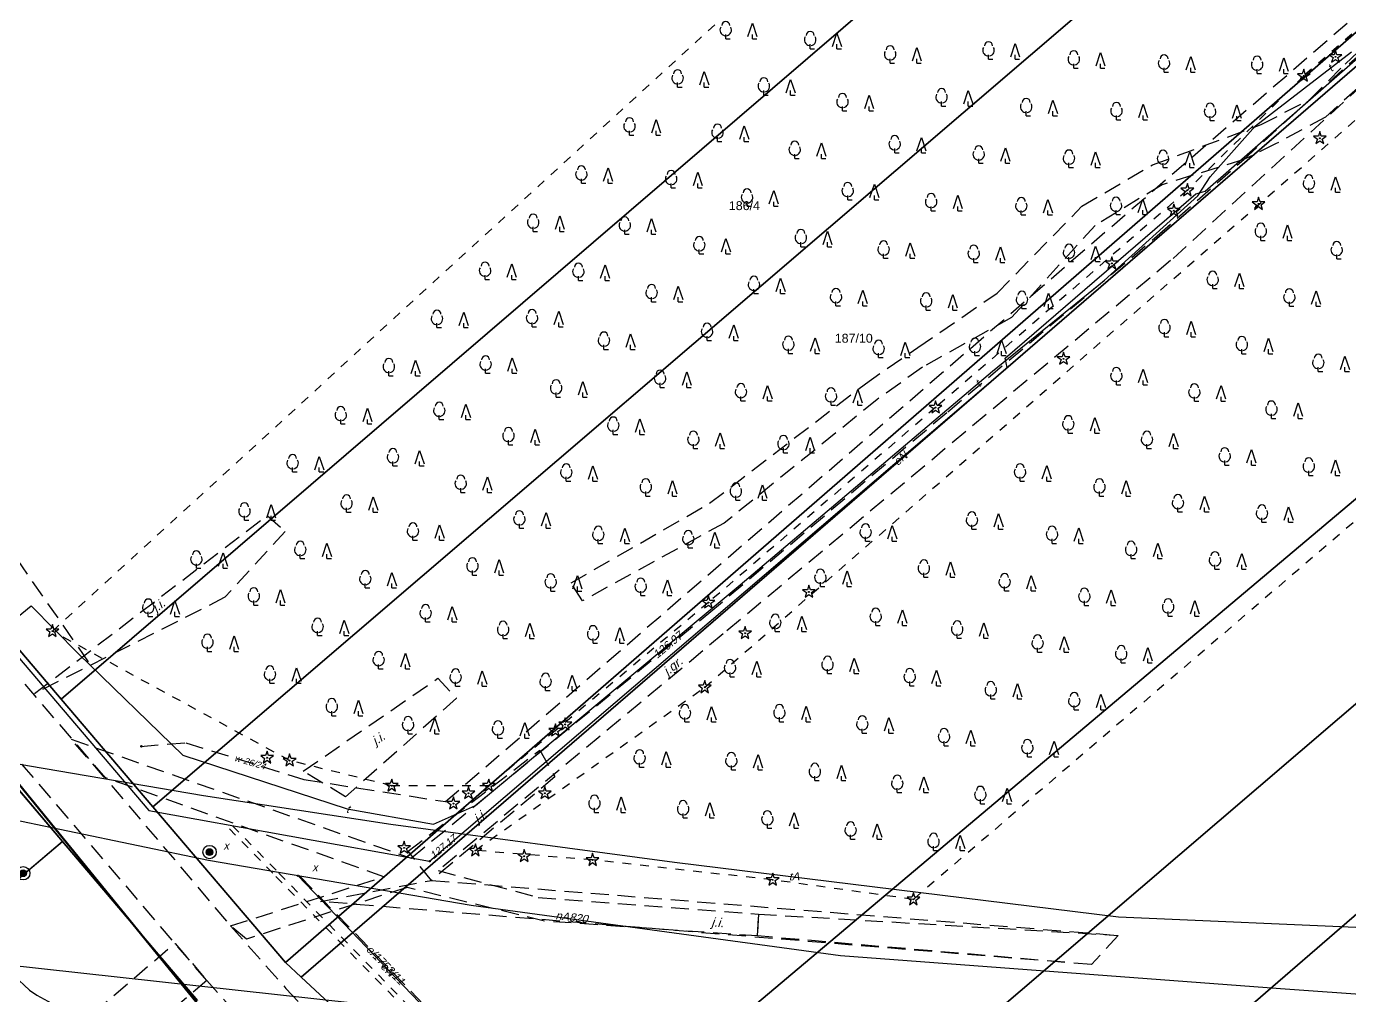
# Model space of a CAD drawing. Header units: metres. Extents: x 7542702 to 7555152, y 5804026 to 5815503.
# Drawn here: x 7545109.9 to 7545258.7, y 5807098.3 to 5807207.3 of the extents above; entities that cross this region are included whole.
import ezdxf

# ---------------------------------------------------------------- set-up
doc = ezdxf.new("R2010")
doc.units = ezdxf.units.M
for name, pattern in [('4001', [0]), ('4002', [2, 1, -1]), ('4003', [3, 2, -1])]:
    doc.linetypes.add(name, pattern=pattern)
doc.layers.add('_SIEC_NAPOWIETRZNA', color=5, linetype='Continuous', lineweight=50)
for name, color, linetype in [('Drogi', 135, 'Continuous'), ('Dzialki', 165, 'Continuous'), ('Linie_napowietrzne', 184, 'Continuous'), ('Projekty', 252, 'Continuous'), ('Roslinnosc', 104, 'Continuous'), ('Uz_Energia', 1, 'Continuous'), ('Uz_Specjalne', 7, 'Continuous'), ('Uz_Telekomunikacja', 252, 'Continuous')]:
    doc.layers.add(name, color=color, linetype=linetype)
doc.styles.get("Standard").update_dxf_attribs({"font": 'arial.ttf'})

# ---------------------------------------------------------------- blocks, each defined once
blk = doc.blocks.new('1766')
at = {"layer": 'Uz_Energia', "color": 1, "linetype": 'Continuous'}
for radius in [0.16, 0.08]:
    blk.add_circle((0, 0), radius, dxfattribs=at)
blk = doc.blocks.new('1412')
at = {"layer": 'Roslinnosc', "color": 104, "linetype": 'Continuous'}
for p, q in [((-0.33, 0.47), (-1.43, 0.47)), ((-1.43, 0.47), (-0.55, -0.17)), ((0, 1.5), (-0.33, 0.47)), ((0.33, 0.47), (0, 1.5)), ((1.43, 0.47), (0.33, 0.47)), ((0.55, -0.17), (1.43, 0.47)), ((-0.55, -0.17), (-0.88, -1.21)), ((-0.88, -1.21), (0, -0.57)), ((0, -0.57), (0.88, -1.21)), ((0.88, -1.21), (0.55, -0.17))]:
    blk.add_line(p, q, dxfattribs=at)
blk.add_circle((0, 0), 0.1, dxfattribs=at)
blk = doc.blocks.new('1433')
at = {"layer": 'Roslinnosc', "color": 104, "linetype": 'Continuous'}
for p, q in [((2, 0.5), (3, 3.5)), ((3, 3.5), (4, 0.5)), ((-3, 0), (-3, 1)), ((-3, 0), (-2, 0)), ((3, 0), (3, 1)), ((3, 0), (4, 0))]:
    blk.add_line(p, q, dxfattribs=at)
for centre, radius, start, end in [((-3, 3), 0.9, 0, 180), ((-3, 2), 1.3, 150, 260), ((-3, 2), 1.3, 280, 30)]:
    blk.add_arc(centre, radius, start, end, dxfattribs=at)
blk = doc.blocks.new('1525')
at = {"layer": 'Drogi', "color": 8, "linetype": 'Continuous'}
for radius in [1.5, 0.75, 0.65, 0.55, 0.45, 0.35, 0.25, 0.15]:
    blk.add_circle((0, 0), radius, dxfattribs=at)
blk = doc.blocks.new('1361')
at = {"layer": 'Linie_napowietrzne', "color": 184, "linetype": 'Continuous'}
blk.add_circle((0, 0), 0.5, dxfattribs=at)
blk = doc.blocks.new('1793')
at = {"layer": 'Uz_Specjalne', "color": 7, "linetype": 'Continuous'}
for radius in [0.16, 0.08]:
    blk.add_circle((0, 0), radius, dxfattribs=at)
blk = doc.blocks.new('1756')
at = {"layer": 'Uz_Telekomunikacja', "color": 220, "linetype": 'Continuous'}
for radius in [0.16, 0.08]:
    blk.add_circle((0, 0), radius, dxfattribs=at)
blk = doc.blocks.new('1714')
at = {"layer": 'Projekty', "color": 5, "linetype": 'Continuous'}
for radius in [0.16, 0.08]:
    blk.add_circle((0, 0), radius, dxfattribs=at)

msp = doc.modelspace()

# ---------------------------------------------------------------- linework, layer by layer
at = {"layer": '_SIEC_NAPOWIETRZNA'}
msp.add_lwpolyline([(7545483.97, 5806769.19), (7545437.18, 5806805.4), (7545392.08, 5806840.51), (7545355.37, 5806876.01), (7545313.61, 5806916.81), (7545272.21, 5806957.09), (7545229.18, 5806997.38), (7545184.36, 5807038.21), (7545140.89, 5807082.91), (7545103.35, 5807129.03), (7545063.36, 5807176.01), (7545026.34, 5807219.24)], dxfattribs=at)
at = {"layer": 'Drogi', "color": 8, "linetype": '4003'}
for p, q in [((7545258.18, 5807203.06, 128.5), (7545275.28, 5807218.91, 128.5)), ((7545254.2, 5807199.05), (7545275.36, 5807218.17)), ((7545277.45, 5807216.33), (7545255.97, 5807197.1)), ((7545254.2, 5807199.05), (7545258.18, 5807203.06, 128.5)), ((7545260.22, 5807200.8, 128.5), (7545238.57, 5807180.95, 128.9)), ((7545246.79, 5807192.31), (7545254.2, 5807199.05)), ((7545248.76, 5807196.26), (7545254.2, 5807199.05)), ((7545255.97, 5807197.1), (7545250.36, 5807194.07)), ((7545236.52, 5807191.72), (7545248.76, 5807196.26)), ((7545250.36, 5807194.07), (7545246.79, 5807192.31)), ((7545237.07, 5807183.73, 128.8), (7545246.79, 5807192.31)), ((7545246.79, 5807192.31), (7545237.61, 5807189.48)), ((7545228.6, 5807187.06), (7545236.52, 5807191.72)), ((7545237.61, 5807189.48), (7545230.08, 5807184.9)), ((7545219.05, 5807177.3, 128.17), (7545228.6, 5807187.06)), ((7545230.08, 5807184.9), (7545220.68, 5807174.55)), ((7545213.51, 5807163.96, 128.1), (7545237.07, 5807183.73, 128.8)), ((7545238.57, 5807180.95, 128.9), (7545188.26, 5807138.96, 128)), ((7545210.14, 5807171.17), (7545219.05, 5807177.3, 128.17)), ((7545220.68, 5807174.55), (7545210.66, 5807168.96)), ((7545204.24, 5807167.11), (7545210.14, 5807171.17)), ((7545210.66, 5807168.96), (7545205.58, 5807165.34)), ((7545186.73, 5807153.66), (7545204.24, 5807167.11)), ((7545205.58, 5807165.34), (7545188.37, 5807151.43)), ((7545186.64, 5807141.3, 128), (7545213.51, 5807163.96, 128.1)), ((7545171.15, 5807144.7), (7545186.73, 5807153.66)), ((7545110.8, 5807132.25, 127.97), (7545136.98, 5807152.3, 127.8)), ((7545136.98, 5807152.3, 127.8), (7545139, 5807150.5, 127.77)), ((7545139, 5807150.5, 127.77), (7545132.23, 5807143.08, 127.77)), ((7545188.37, 5807151.43), (7545172.45, 5807142.7)), ((7545172.45, 5807142.7), (7545171.15, 5807144.7)), ((7545132.23, 5807143.08, 127.77), (7545110.8, 5807132.25, 127.97)), ((7545153.15, 5807113.73), (7545186.64, 5807141.3, 128)), ((7545188.26, 5807138.96, 128), (7545156.2, 5807112.35, 128.1)), ((7545107.76, 5807135.6, 128.08), (7545119.46, 5807121.93, 128.18)), ((7545141.01, 5807123.51, 127.87), (7545156.15, 5807133.97, 127.87)), ((7545156.15, 5807133.97, 127.87), (7545158.27, 5807131.72, 127.87)), ((7545114.58, 5807118.25, 128.29), (7545102.85, 5807131.98, 128.11)), ((7545158.27, 5807131.72, 127.87), (7545145.8, 5807120.65, 127.87)), ((7545118.66, 5807122.84), (7545114.95, 5807127.12)), ((7545114.95, 5807127.12), (7545153.15, 5807113.73)), ((7545152.81, 5807114.52, 127.97), (7545167.63, 5807125.89, 127.97)), ((7545167.63, 5807125.89, 127.97), (7545169.33, 5807122.88, 127.97)), ((7545145.8, 5807120.65, 127.87), (7545141.01, 5807123.51, 127.87)), ((7545150.09, 5807111.64, 128.1), (7545118.66, 5807122.84)), ((7545169.33, 5807122.88, 127.97), (7545155.44, 5807111.24, 127.97)), ((7545119.46, 5807121.93, 128.18), (7545132.86, 5807106.12, 128.29)), ((7545130.19, 5807099.97, 128.31), (7545114.58, 5807118.25, 128.29)), ((7545155.44, 5807111.24, 127.97), (7545152.81, 5807114.52, 127.97)), ((7545132.86, 5807106.12), (7545150.09, 5807111.64, 128.1)), ((7545156.2, 5807112.35, 128.1), (7545167.45, 5807109.33, 128.1)), ((7545152.7, 5807110.45, 128.15), (7545134.65, 5807104.65)), ((7545142.96, 5807108.87, 128.07), (7545155.44, 5807111.24, 127.97)), ((7545168.17, 5807106.66, 128.2), (7545152.7, 5807110.45, 128.15)), ((7545155.44, 5807111.24, 127.97), (7545232.67, 5807105.06, 128.17)), ((7545229.67, 5807101.77, 128.17), (7545142.96, 5807108.87, 128.07)), ((7545167.45, 5807109.33, 128.1), (7545192.24, 5807107.45, 128.3)), ((7545192.1, 5807104.99, 128.3), (7545192.24, 5807107.45, 128.3)), ((7545192.24, 5807107.45, 128.3), (7545192.1, 5807104.99, 128.3)), ((7545192.24, 5807107.45, 128.3), (7545232.67, 5807105.06, 128.17)), ((7545134.65, 5807104.65), (7545132.86, 5807106.12)), ((7545132.86, 5807106.12, 128.29), (7545139.08, 5807099.1, 128.29)), ((7545192.1, 5807104.99, 128.3), (7545168.17, 5807106.66, 128.2)), ((7545101.44, 5807082.76, 128.07), (7545126.61, 5807104.16, 128.3)), ((7545126.61, 5807104.16, 128.3), (7545130.19, 5807099.97, 128.31)), ((7545229.67, 5807101.77, 128.17), (7545192.1, 5807104.99, 128.3)), ((7545232.67, 5807105.06, 128.17), (7545229.67, 5807101.77, 128.17)), ((7545232.67, 5807105.06, 128.17), (7545229.67, 5807101.77, 128.17)), ((7545130.19, 5807099.97, 128.31), (7545104.79, 5807078.44, 128.07)), ((7545133.39, 5807096.41, 128.33), (7545130.19, 5807099.97, 128.31)), ((7545139.08, 5807099.1, 128.29), (7545145.14, 5807092.58, 128.3))]:
    msp.add_line(p, q, dxfattribs=at)
at = {"layer": 'Dzialki'}
for p, q in [((7545617.39, 5807437.51), (7545180.56, 5807063.62)), ((7545180.56, 5807063.62), (7545617.39, 5807437.51)), ((7545628.77, 5807426.82), (7545194.2, 5807051.03)), ((7545194.2, 5807051.03), (7545628.77, 5807426.82)), ((7545415.05, 5807337.2), (7545140.79, 5807100.36)), ((7545140.79, 5807100.36), (7545415.05, 5807337.2)), ((7545166.9, 5807076.25), (7545439.67, 5807306.05)), ((7545439.67, 5807306.05), (7545166.9, 5807076.25)), ((7545257.18, 5807254.74), (7545113.81, 5807131.63)), ((7545113.81, 5807131.63), (7545257.18, 5807254.74)), ((7545267.61, 5807242.46), (7545124.11, 5807119.52)), ((7545124.11, 5807119.52), (7545267.61, 5807242.46)), ((7545139.03, 5807101.99), (7545281.6, 5807225.92)), ((7545281.6, 5807225.92), (7545139.03, 5807101.99)), ((7545069.47, 5807183.76), (7545113.81, 5807131.63)), ((7545113.81, 5807131.63), (7545069.47, 5807183.76)), ((7545069.47, 5807183.76), (7545113.81, 5807131.63)), ((7545097.16, 5807135.38), (7545113.96, 5807115.62)), ((7545113.96, 5807115.62), (7545097.16, 5807135.38)), ((7545113.96, 5807115.62), (7545097.16, 5807135.38)), ((7545113.81, 5807131.63), (7545124.11, 5807119.52)), ((7545124.11, 5807119.52), (7545113.81, 5807131.63)), ((7545113.81, 5807131.63), (7545124.11, 5807119.52)), ((7545124.11, 5807119.52), (7545139.03, 5807101.99)), ((7545139.03, 5807101.99), (7545124.11, 5807119.52)), ((7545124.11, 5807119.52), (7545139.03, 5807101.99)), ((7544910.62, 5806944.06), (7545113.96, 5807115.62)), ((7545113.96, 5807115.62), (7544910.62, 5806944.06)), ((7545113.96, 5807115.62), (7545129.15, 5807097.75)), ((7545129.15, 5807097.75), (7545113.96, 5807115.62)), ((7545129.15, 5807097.75), (7545113.96, 5807115.62)), ((7545140.79, 5807100.36), (7545139.03, 5807101.99)), ((7545139.03, 5807101.99), (7545140.79, 5807100.36)), ((7545139.03, 5807101.99), (7545140.79, 5807100.36)), ((7545140.79, 5807100.36), (7545166.9, 5807076.25)), ((7545166.9, 5807076.25), (7545140.79, 5807100.36)), ((7545140.79, 5807100.36), (7545166.9, 5807076.25))]:
    msp.add_line(p, q, dxfattribs=at)
at = {"layer": 'Projekty', "linetype": '4003'}
for p, q in [((7545157.01, 5807120.1), (7545279.55, 5807225.9)), ((7545103.69, 5807154.7), (7545117.23, 5807135.3)), ((7545122.74, 5807126.31), (7545127.83, 5807126.72)), ((7545127.83, 5807126.72), (7545141.1, 5807122.59)), ((7545141.1, 5807122.59), (7545157.01, 5807120.1)), ((7545140.64, 5807111.73), (7545159.81, 5807091.86))]:
    msp.add_line(p, q, dxfattribs=at)
at = {"layer": 'Roslinnosc', "color": 104, "linetype": '4002'}
for points in [[(7545209.64, 5807109.11, 0), (7545193.82, 5807111.3, 0), (7545173.57, 5807113.54, 0), (7545160.39, 5807114.61, 0), (7545186.18, 5807132.96, 0), (7545262, 5807199.05, 0), (7545289.58, 5807221.24, 0), (7545311.38, 5807240.72, 0), (7545367.7, 5807290.56, 0), (7545412.65, 5807328.83, 0), (7545417.19, 5807334.69, 0), (7545439.83, 5807306.3, 0), (7545209.64, 5807109.11, 0)], [(7545112.82, 5807139.27, 0), (7545246.87, 5807262.03, 0), (7545259.13, 5807249.01, 0), (7545279.98, 5807223.98, 0), (7545269.53, 5807215.61, 0), (7545253.54, 5807201.73, 0), (7545240.45, 5807188.86, 0), (7545212.14, 5807164.43, 0), (7545186.59, 5807142.49, 0), (7545169.38, 5807128.09, 0), (7545161.89, 5807121.89, 0), (7545150.98, 5807121.89, 0), (7545139.5, 5807124.72, 0), (7545112.82, 5807139.27, 0)]]:
    msp.add_polyline3d(points, dxfattribs=at)
at = {"layer": 'Uz_Energia', "color": 1, "linetype": '4001'}
for p, q in [((7545242.44, 5807188.75, 127.67), (7545282.91, 5807224.13, 127.77)), ((7545219.98, 5807169.96, 127.27), (7545241.39, 5807188.47, 127.57)), ((7545241.39, 5807188.47, 127.57), (7545242.44, 5807188.75, 127.67)), ((7545220.17, 5807168.94, 127.37), (7545219.98, 5807169.96, 127.27)), ((7545155.24, 5807113.4, 127.17), (7545220.17, 5807168.94, 127.37)), ((7545107.41, 5807138.24, 126.97), (7545123.67, 5807119.09, 127.27)), ((7545123.67, 5807119.09, 127.27), (7545155.24, 5807113.4, 127.17)), ((7545140.45, 5807111.76, 126.11), (7545154.91, 5807096.64, 126.1))]:
    msp.add_line(p, q, dxfattribs=at)
at = {"layer": 'Uz_Specjalne', "color": 7, "linetype": '4001'}
for p, q in [((7545130.38, 5807113.49), (7545096.12, 5807120.59)), ((7545159.91, 5807108.43), (7545130.38, 5807113.49)), ((7545201.46, 5807102.76), (7545159.91, 5807108.43)), ((7545250.92, 5807099.03), (7545201.46, 5807102.76)), ((7545146.98, 5807097.41), (7545107.19, 5807101.77)), ((7545108.47, 5807100.56, 126.4), (7545110.24, 5807098.9, 125.35)), ((7545110.24, 5807098.9, 125.35), (7545111.08, 5807098.32, 126.4)), ((7545111.08, 5807098.32, 126.4), (7545112.73, 5807097.44, 126.4)), ((7545292.19, 5807096.18), (7545250.92, 5807099.03))]:
    msp.add_line(p, q, dxfattribs=at)
at = {"layer": 'Uz_Specjalne', "color": 7, "linetype": '4002'}
for p, q in [((7545137.97, 5807112.38, 125.17), (7545132.67, 5807117.82, 126)), ((7545137.61, 5807112.04, 125.17), (7545132.31, 5807117.48, 126)), ((7545152.62, 5807096.67, 124.78), (7545137.61, 5807112.04, 125.17)), ((7545152.98, 5807097.03, 124.78), (7545137.97, 5807112.38, 125.17))]:
    msp.add_line(p, q, dxfattribs=at)
at = {"layer": 'Uz_Telekomunikacja', "linetype": '4001'}
for p, q in [((7545248.11, 5807196.1, 127.6), (7545258.9, 5807204.45, 127.53)), ((7545243.02, 5807190.37, 127.65), (7545248.11, 5807196.1, 127.6)), ((7545241.63, 5807188.22, 127.57), (7545243.02, 5807190.37, 127.65)), ((7545231.1, 5807178.71, 127.5), (7545241.63, 5807188.22, 127.57)), ((7545218.54, 5807168.51, 127.14), (7545231.1, 5807178.71, 127.5)), ((7545190.15, 5807144.5, 126.99), (7545218.54, 5807168.51, 127.14)), ((7545160.39, 5807119.68, 126.89), (7545190.15, 5807144.5, 126.99)), ((7545102.6, 5807135.69, 126.24), (7545110.43, 5807142.12, 126.86)), ((7545110.43, 5807142.12, 126.86), (7545115.77, 5807136.73, 126.9)), ((7545115.77, 5807136.73, 126.9), (7545127.47, 5807125.34, 126.88)), ((7545093.23, 5807127.24), (7545110.26, 5807124.11)), ((7545127.47, 5807125.34, 126.88), (7545145.96, 5807119.29, 126.94)), ((7545110.26, 5807124.11), (7545129.82, 5807120.8)), ((7545129.82, 5807120.8), (7545150.88, 5807117.57)), ((7545145.96, 5807119.29, 126.94), (7545155.69, 5807117.56, 127.07)), ((7545155.69, 5807117.56, 127.07), (7545160.39, 5807119.68, 126.89)), ((7545150.88, 5807117.57), (7545182.78, 5807113.3)), ((7545182.78, 5807113.3), (7545232.71, 5807107.16)), ((7545232.71, 5807107.16), (7545294.94, 5807104.42))]:
    msp.add_line(p, q, dxfattribs=at)

# ---------------------------------------------------------------- block references
at = {"layer": 'Drogi', "color": 8, "xscale": 0.5, "yscale": 0.5, "zscale": 0.5}
for p in [(7545130.49, 5807114.43), (7545109.54, 5807112.04)]:
    msp.add_blockref('1525', p, dxfattribs=at)
at = {"layer": 'Linie_napowietrzne', "color": 184, "xscale": 0.5, "yscale": 0.5, "zscale": 0.5}
msp.add_blockref('1361', (7545130.47, 5807114.48), dxfattribs=at)
msp.add_blockref('1361', (7545130.47, 5807114.48), dxfattribs=at)
at = {"layer": 'Projekty', "xscale": 0.5, "yscale": 0.5, "zscale": 0.5}
msp.add_blockref('1714', (7545122.84, 5807126.32), dxfattribs=at)
at = {"layer": 'Roslinnosc', "color": 104, "xscale": 0.5, "yscale": 0.5, "zscale": 0.5}
for name, p in [('1433', (7545190.04, 5807205.89)), ('1433', (7545199.54, 5807204.78)), ('1433', (7545219.59, 5807203.61)), ('1433', (7545208.53, 5807203.16)), ('1433', (7545229.18, 5807202.6)), ('1433', (7545239.33, 5807202.14)), ('1433', (7545249.8, 5807202)), ('1412', (7545257.11, 5807203.87)), ('1433', (7545184.63, 5807200.47)), ('1412', (7545253.54, 5807201.73)), ('1433', (7545194.33, 5807199.57)), ('1433', (7545203.17, 5807197.8)), ('1433', (7545214.31, 5807198.34)), ('1433', (7545223.83, 5807197.25)), ('1433', (7545233.98, 5807196.79)), ('1433', (7545244.51, 5807196.71)), ('1433', (7545179.22, 5807195.06)), ('1433', (7545189.12, 5807194.35)), ('1433', (7545209.04, 5807193.06)), ('1412', (7545255.35, 5807194.71)), ('1433', (7545197.8, 5807192.43)), ('1433', (7545218.49, 5807191.9)), ('1433', (7545228.63, 5807191.44)), ('1433', (7545239.22, 5807191.42)), ('1433', (7545173.81, 5807189.65)), ('1433', (7545183.9, 5807189.14)), ('1433', (7545255.62, 5807188.63)), ('1433', (7545192.44, 5807187.07)), ('1433', (7545203.76, 5807187.79)), ('1412', (7545240.45, 5807188.86)), ('1433', (7545213.14, 5807186.55)), ('1433', (7545223.28, 5807186.09)), ('1433', (7545233.93, 5807186.13)), ('1412', (7545248.46, 5807187.32)), ('1433', (7545168.39, 5807184.24)), ('1412', (7545238.94, 5807186.56)), ('1433', (7545178.69, 5807183.92)), ('1433', (7545198.49, 5807182.51)), ('1433', (7545250.21, 5807183.22)), ('1433', (7545187.07, 5807181.7)), ('1433', (7545207.79, 5807181.21)), ('1433', (7545258.75, 5807181.15)), ('1433', (7545217.93, 5807180.74)), ('1433', (7545228.64, 5807180.84)), ('1433', (7545162.98, 5807178.83)), ('1433', (7545173.47, 5807178.71)), ('1412', (7545231.96, 5807180.64)), ('1433', (7545193.21, 5807177.24)), ('1433', (7545244.8, 5807177.8)), ('1433', (7545181.7, 5807176.33)), ('1433', (7545202.44, 5807175.86)), ('1433', (7545212.58, 5807175.39)), ('1433', (7545223.35, 5807175.55)), ('1433', (7545253.42, 5807175.82)), ('1433', (7545157.57, 5807173.41)), ('1433', (7545168.26, 5807173.5)), ('1433', (7545239.38, 5807172.39)), ('1433', (7545176.34, 5807170.97)), ('1433', (7545187.94, 5807171.96)), ('1433', (7545197.09, 5807170.51)), ('1433', (7545207.23, 5807170.04)), ('1433', (7545218.06, 5807170.26)), ('1433', (7545248.08, 5807170.48)), ('1433', (7545152.16, 5807168)), ('1433', (7545163.04, 5807168.28)), ('1412', (7545226.53, 5807169.9)), ('1433', (7545256.67, 5807168.46)), ('1433', (7545182.66, 5807166.69)), ('1433', (7545233.97, 5807166.98)), ('1433', (7545170.97, 5807165.6)), ('1433', (7545191.75, 5807165.17)), ('1433', (7545201.88, 5807164.69)), ('1433', (7545242.74, 5807165.14)), ('1412', (7545212.14, 5807164.43)), ('1433', (7545251.41, 5807163.21)), ('1433', (7545146.75, 5807162.59)), ('1433', (7545157.83, 5807163.07)), ('1433', (7545165.61, 5807160.24)), ('1433', (7545177.39, 5807161.41)), ('1433', (7545228.56, 5807161.56)), ('1433', (7545186.4, 5807159.82)), ('1433', (7545196.53, 5807159.34)), ('1433', (7545237.41, 5807159.81)), ('1433', (7545152.62, 5807157.85)), ('1433', (7545246.15, 5807157.95)), ('1433', (7545141.33, 5807157.18)), ('1433', (7545172.11, 5807156.13)), ('1433', (7545223.14, 5807156.15)), ('1433', (7545255.61, 5807156.8)), ('1433', (7545160.24, 5807154.87)), ('1433', (7545181.05, 5807154.47)), ('1433', (7545232.07, 5807154.47)), ('1433', (7545191.18, 5807153.99)), ('1433', (7545135.92, 5807151.76)), ('1433', (7545147.4, 5807152.64)), ('1433', (7545240.89, 5807152.69)), ('1433', (7545250.34, 5807151.52)), ('1433', (7545166.84, 5807150.86)), ('1433', (7545217.73, 5807150.74)), ('1433', (7545154.87, 5807149.5)), ('1433', (7545175.71, 5807149.12)), ('1433', (7545185.83, 5807148.64)), ('1433', (7545205.77, 5807149.39)), ('1433', (7545226.74, 5807149.14)), ('1433', (7545142.19, 5807147.43)), ('1433', (7545235.63, 5807147.43)), ('1433', (7545130.51, 5807146.35)), ('1433', (7545161.56, 5807145.58)), ('1433', (7545212.32, 5807145.33)), ('1433', (7545245.06, 5807146.25)), ('1433', (7545149.51, 5807144.14)), ('1433', (7545200.69, 5807144.3)), ('1433', (7545221.4, 5807143.8)), ('1433', (7545170.36, 5807143.78)), ('1433', (7545180.48, 5807143.29)), ('1412', (7545197.9, 5807143.69)), ('1433', (7545125.1, 5807140.94)), ('1433', (7545136.97, 5807142.21)), ('1412', (7545186.59, 5807142.49)), ('1433', (7545230.37, 5807142.17)), ('1433', (7545239.79, 5807140.97)), ('1433', (7545156.29, 5807140.31)), ('1433', (7545206.91, 5807139.91)), ('1412', (7545112.82, 5807139.27)), ('1433', (7545144.14, 5807138.77)), ('1433', (7545165.01, 5807138.43)), ('1433', (7545175.13, 5807137.94)), ('1433', (7545195.61, 5807139.22)), ('1433', (7545216.07, 5807138.47)), ('1433', (7545131.76, 5807137)), ('1412', (7545190.71, 5807139.04)), ('1433', (7545225.11, 5807136.91)), ('1433', (7545151.01, 5807135.03)), ('1433', (7545234.51, 5807135.7)), ('1433', (7545138.78, 5807133.41)), ('1433', (7545190.53, 5807134.14)), ('1433', (7545201.49, 5807134.5)), ('1433', (7545159.66, 5807133.08)), ('1433', (7545169.78, 5807132.59)), ('1433', (7545210.73, 5807133.13)), ('1412', (7545186.18, 5807132.96)), ('1433', (7545219.85, 5807131.65)), ('1433', (7545229.23, 5807130.42)), ('1433', (7545145.74, 5807129.76)), ('1433', (7545185.45, 5807129.06)), ('1433', (7545196.08, 5807129.09)), ('1433', (7545154.32, 5807127.73)), ('1412', (7545170.5, 5807128.79)), ('1433', (7545205.4, 5807127.8)), ('1433', (7545164.43, 5807127.24)), ('1412', (7545169.38, 5807128.09)), ('1433', (7545214.59, 5807126.39)), ('1433', (7545223.96, 5807125.14)), ('1412', (7545136.96, 5807125.04)), ('1412', (7545139.5, 5807124.72)), ('1433', (7545180.36, 5807123.98)), ('1433', (7545190.67, 5807123.67)), ('1433', (7545200.06, 5807122.46)), ('1412', (7545150.98, 5807121.89)), ('1412', (7545161.89, 5807121.89)), ('1433', (7545209.33, 5807121.13)), ('1412', (7545157.91, 5807119.88)), ('1412', (7545159.61, 5807121.04)), ('1412', (7545168.2, 5807121.04)), ('1433', (7545175.28, 5807118.89)), ('1433', (7545218.68, 5807119.87)), ('1433', (7545185.25, 5807118.26)), ('1433', (7545194.72, 5807117.12)), ('1433', (7545204.08, 5807115.87)), ('1433', (7545213.41, 5807114.59)), ('1412', (7545152.37, 5807114.9)), ('1412', (7545160.39, 5807114.61)), ('1412', (7545165.88, 5807113.96)), ('1412', (7545173.57, 5807113.54)), ('1412', (7545193.82, 5807111.3)), ('1412', (7545209.64, 5807109.11))]:
    msp.add_blockref(name, p, dxfattribs=at)
at = {"layer": 'Uz_Energia', "color": 1, "xscale": 0.5, "yscale": 0.5, "zscale": 0.5}
msp.add_blockref('1766', (7545155.24, 5807113.4, 127.17), dxfattribs=at)
at = {"layer": 'Uz_Specjalne', "color": 7, "xscale": 0.5, "yscale": 0.5, "zscale": 0.5}
for p in [(7545130.3, 5807114.43), (7545140.45, 5807111.76, 126.11)]:
    msp.add_blockref('1793', p, dxfattribs=at)
at = {"layer": 'Uz_Telekomunikacja', "xscale": 0.5, "yscale": 0.5, "zscale": 0.5}
msp.add_blockref('1756', (7545181.91, 5807137.63), dxfattribs=at)

# ---------------------------------------------------------------- texts
at = {"layer": 'Drogi', "color": 8, "oblique": 15}
for s, rotation, p in [('j.i. ', 37.4468, (7545124.5, 5807141.34)), ('j.gr. ', 39.4623, (7545182.01, 5807134.22)), ('j.i. ', 34.64, (7545149.19, 5807126.39)), ('j.i. ', 37.4957, (7545160.67, 5807117.63)), ('j.i. ', 355.3189, (7545186.89, 5807106.08))]:
    msp.add_text(s, height=1, rotation=rotation, dxfattribs=at).set_placement(p)
at = {"layer": 'Dzialki'}
for s, p in [('186/4', (7545188.89, 5807186.63)), ('187/10', (7545200.8, 5807171.72))]:
    msp.add_text(s, height=1, dxfattribs=at).set_placement(p)
at = {"layer": 'Projekty', "oblique": 15}
for s, height, rotation, p in [('w-26/24', 0.72, 343.7399, (7545133.22, 5807124.7)), ('e/1753/11', 0.9, 313.9785, (7545148.02, 5807103.43))]:
    msp.add_text(s, height=height, rotation=rotation, dxfattribs=at).set_placement(p)
at = {"layer": 'Uz_Energia', "color": 1, "oblique": 15}
for s, height, rotation, p in [('eN', 0.9, 40.5431, (7545207.86, 5807157.82)), ('127.17', 0.81, 39.6369, (7545155.69, 5807113.6)), ('eN', 0.9, 313.7218, (7545149.65, 5807101.49))]:
    msp.add_text(s, height=height, rotation=rotation, dxfattribs=at).set_placement(p)
at = {"layer": 'Uz_Specjalne', "color": 7, "oblique": 15}
for s, rotation, p in [('x', 359.97, (7545132.04, 5807114.7)), ('x', 359.97, (7545142.02, 5807112.26)), ('nA820', 353.1893, (7545169.36, 5807106.88))]:
    msp.add_text(s, height=0.9, rotation=rotation, dxfattribs=at).set_placement(p)
at = {"layer": 'Uz_Telekomunikacja', "oblique": 15}
for s, rotation, p in [('t', 37.735, (7545256.63, 5807202.13)), ('t', 40.2219, (7545217.03, 5807166.65)), ('126.97', 39.8283, (7545180.82, 5807136.13)), ('t', 349.9181, (7545145.8, 5807118.86)), ('tA', 0.0003, (7545195.63, 5807111.24))]:
    msp.add_text(s, height=0.9, rotation=rotation, dxfattribs=at).set_placement(p)

doc.saveas('drawing.dxf')
